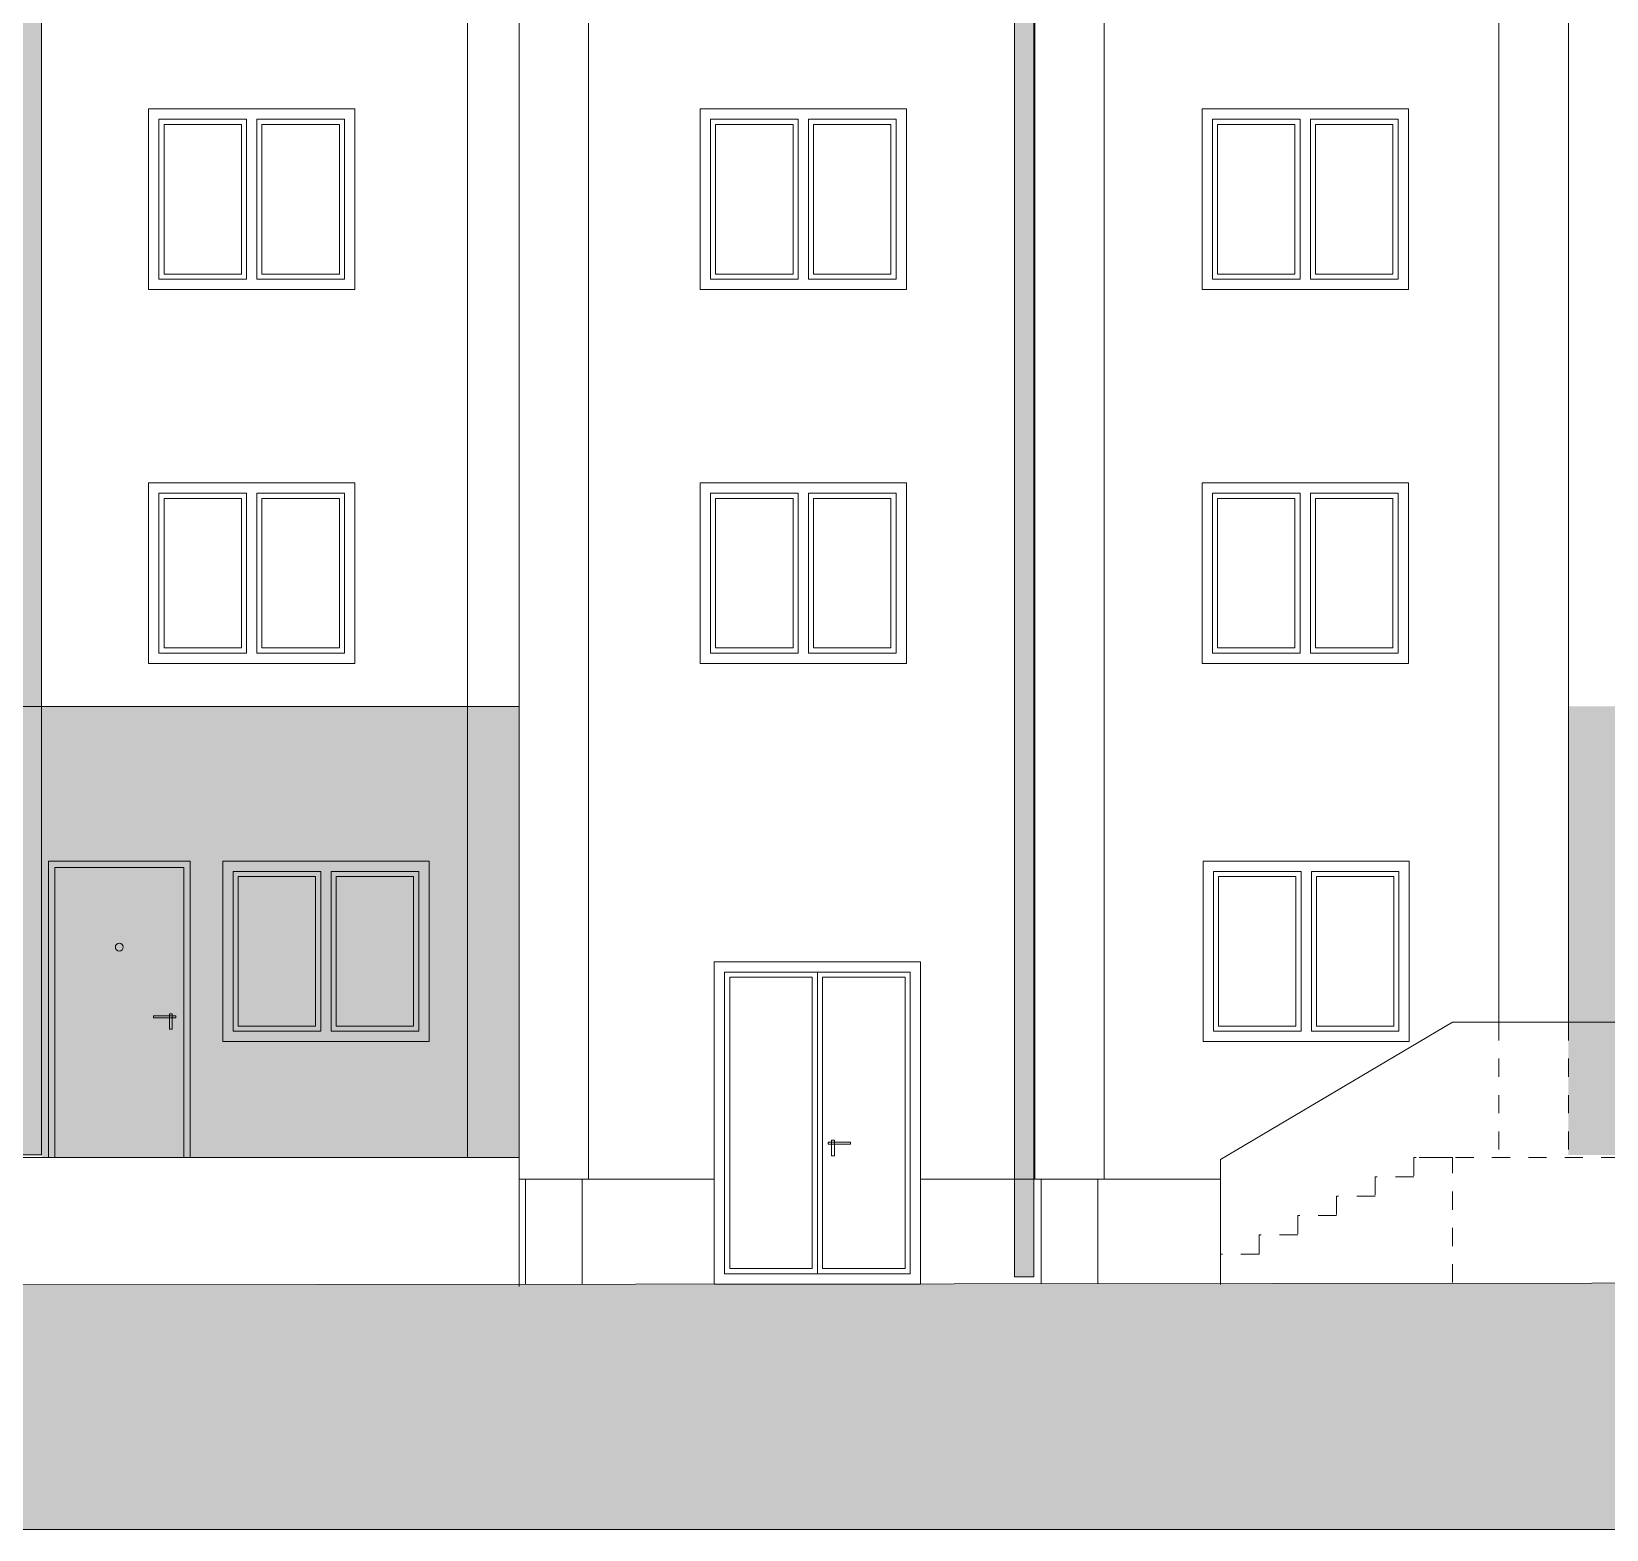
# Model space of a CAD drawing. Header units: millimetres. Extents: x 2791058 to 2855058, y -67651 to -18651.
# Drawn here: x 2814885 to 2827102, y -41888 to -30269 of the extents above; entities that cross this region are included whole.
import ezdxf

# ---------------------------------------------------------------- set-up
doc = ezdxf.new("R2010")
doc.units = ezdxf.units.MM
doc.header["$MEASUREMENT"] = 0
for name, pattern in [('Dashed', [282.222223, 141.111112, -141.111112]), ('Hidden Line', [195.611112, 141.111112, -54.5]), ('Long Dashed', [529.166651, 317.499995, -211.666656])]:
    doc.linetypes.add(name, pattern=pattern)
for name, color, linetype, lineweight in [('2D Drafting - General_Pen_No__1', 7, 'Continuous', 0), ('2D Drafting - General_Pen_No__60', 230, 'Continuous', 0), ('Exterior walls_Pen_No__1', 7, 'Continuous', 0), ('Exterior walls_Pen_No__11', 171, 'Continuous', 0), ('Exterior walls_Pen_No__60', 230, 'Continuous', 0), ('Lines_Pen_No__11', 171, 'Continuous', 0), ('Lines_Pen_No__20', 1, 'Continuous', 0), ('Shell - Roof_Pen_No__11', 171, 'Continuous', 0), ('Shell - Roof_Pen_No__21', 7, 'Continuous', 0)]:
    doc.layers.add(name, color=color, linetype=linetype, lineweight=lineweight)
for name, color, linetype, lineweight, true_color in [('2D Drafting - General_Pen_No__61', 7, 'Continuous', 0, 0x6a6a6a), ('Lines_Pen_No__4', 7, 'Continuous', 0, 0x029e21), ('Shell - Roof_Pen_No__4', 7, 'Continuous', 0, 0x029e21)]:
    doc.layers.add(name, color=color, linetype=linetype, lineweight=lineweight, true_color=true_color)
doc.layers.add('Exterior walls', color=7, linetype='Continuous')

# ---------------------------------------------------------------- blocks, each defined once
blk = doc.blocks.new('Wall_2', base_point=(2814888, -24770))
at = {"layer": 'Exterior walls', "linetype": 'Continuous', "lineweight": 0}
blk.add_hatch(color=255, dxfattribs=at).paths.add_polyline_path([(2814813, -24770), (2814813, -38982), (2814963, -38982), (2814963, -24770)])
at = {"layer": 'Exterior walls_Pen_No__1', "color": 7, "linetype": 'Continuous', "lineweight": 0, "flags": 128}
for points in [[(2814813, -24770), (2814813, -38982)], [(2814963, -24770), (2814813, -24770)], [(2814963, -38982), (2814963, -24770)], [(2814813, -38982), (2814963, -38982)]]:
    blk.add_lwpolyline(points, dxfattribs=at)
blk = doc.blocks.new('Wall_4', base_point=(2822586, -24770))
at = {"layer": 'Exterior walls', "linetype": 'Continuous', "lineweight": 0}
blk.add_hatch(color=255, dxfattribs=at).paths.add_polyline_path([(2822511, -24770), (2822511, -39927), (2822661, -39927), (2822661, -24770)])
at = {"layer": 'Exterior walls_Pen_No__1', "color": 7, "linetype": 'Continuous', "lineweight": 0, "flags": 128}
for points in [[(2822511, -24770), (2822511, -39927)], [(2822661, -24770), (2822511, -24770)], [(2822661, -39927), (2822661, -24770)], [(2822511, -39927), (2822661, -39927)]]:
    blk.add_lwpolyline(points, dxfattribs=at)

msp = doc.modelspace()

# ---------------------------------------------------------------- hatches: boundary and pattern name
at = {"layer": '2D Drafting - General_Pen_No__61', "linetype": 'Continuous', "lineweight": 0, "true_color": 0xa7a7a7, "transparency": 33554572}
for points in [[(2814964.09, -35502.9), (2814964.09, -38981.419), (2814964.09, -39002.9), (2818667.643, -39002.9), (2818667.643, -35502.9)], [(2826806.976, -35503.521), (2826806.976, -38982.041), (2830703.455, -39003.521), (2834407.008, -39003.521), (2834407.008, -35503.521)]]:
    msp.add_hatch(color=253, dxfattribs=at).paths.add_polyline_path(points)
at = {"layer": '2D Drafting - General_Pen_No__61', "linetype": 'Continuous', "lineweight": 0, "true_color": 0x6a6a6a}
msp.add_hatch(color=251, dxfattribs=at).paths.add_polyline_path([(2799784.889, -40004.54), (2834406.976, -39970.404), (2838933.747, -40003.363), (2838933.747, -41887.52), (2799784.889, -41887.52)])

# ---------------------------------------------------------------- linework, layer by layer
at = {"layer": '2D Drafting - General_Pen_No__1', "color": 7, "linetype": 'Continuous', "lineweight": 0, "flags": 128}
msp.add_lwpolyline([(2799784.889, -40004.54), (2834406.976, -39970.404), (2838933.747, -40003.363), (2838933.747, -41887.52), (2799784.889, -41887.52)], close=True, dxfattribs=at)
at = {"layer": '2D Drafting - General_Pen_No__60', "color": 230, "linetype": 'Continuous', "lineweight": 0}
msp.add_circle((2815565.823, -37370.802), 30.194, dxfattribs=at)
at = {"layer": 'Exterior walls_Pen_No__11', "color": 171, "linetype": 'Continuous', "lineweight": 0, "flags": 128}
for points in [[(2821064.598, -38884.032), (2821237.585, -38884.032), (2821237.585, -38899.758), (2821064.598, -38899.758)], [(2821090.808, -38868.306), (2821113.524, -38868.306), (2821113.524, -38988.872), (2821090.808, -38988.872)]]:
    msp.add_lwpolyline(points, close=True, dxfattribs=at)
at = {"layer": 'Exterior walls_Pen_No__60', "color": 230, "linetype": 'Continuous', "lineweight": 0}
for points in [[(2815015.823, -36703.363), (2815015.823, -39003.363)], [(2816115.823, -36703.363), (2815015.823, -36703.363)], [(2815065.823, -39003.363), (2815065.823, -36753.363)], [(2815065.823, -36753.363), (2816065.823, -36753.363)], [(2816065.823, -36753.363), (2816065.823, -39003.363)], [(2816115.823, -39003.363), (2816115.823, -36703.363)]]:
    msp.add_lwpolyline(points, dxfattribs=at)
at = {"layer": 'Exterior walls_Pen_No__60', "color": 230, "linetype": 'Continuous', "lineweight": 0, "flags": 128}
for points in [[(2816003.504, -37902.965), (2815830.517, -37902.965), (2815830.517, -37918.691), (2816003.504, -37918.691)], [(2815977.294, -37887.239), (2815954.579, -37887.239), (2815954.579, -38007.806), (2815977.294, -38007.806)]]:
    msp.add_lwpolyline(points, close=True, dxfattribs=at)
at = {"layer": 'Lines_Pen_No__11', "color": 171, "linetype": 'Continuous', "lineweight": 0}
for p, q in [((2820941.63, -39864.43), (2820941.63, -37604.43)), ((2820981.63, -39904.43), (2820981.63, -37564.43)), ((2821021.63, -39864.43), (2821021.63, -37604.43))]:
    msp.add_line(p, q, dxfattribs=at)
msp.add_lwpolyline([(2820261.63, -39904.43), (2821701.63, -39904.43), (2821701.63, -37564.43), (2820261.63, -37564.43)], close=True, dxfattribs=at)
for points in [[(2820941.63, -37604.43), (2820301.63, -37604.43), (2820301.63, -39864.43), (2820941.63, -39864.43)], [(2821021.63, -39864.43), (2821661.63, -39864.43), (2821661.63, -37604.43), (2821021.63, -37604.43)]]:
    msp.add_lwpolyline(points, dxfattribs=at)
at = {"layer": 'Lines_Pen_No__20', "color": 1, "linetype": 'Hidden Line', "lineweight": 0}
for p, q in [((2817393.022, -30870.404), (2815793.022, -30870.404)), ((2815793.022, -31010.404), (2815793.022, -30870.404)), ((2817393.022, -31010.404), (2817393.022, -30870.404)), ((2821672.185, -30870.404), (2820072.185, -30870.404)), ((2820072.185, -31010.404), (2820072.185, -30870.404)), ((2821672.185, -31010.404), (2821672.185, -30870.404)), ((2825565.745, -30870.404), (2823965.745, -30870.404)), ((2823965.745, -31010.404), (2823965.745, -30870.404)), ((2825565.745, -31010.404), (2825565.745, -30870.404)), ((2817393.022, -33770.404), (2815793.022, -33770.404)), ((2815793.022, -33910.404), (2815793.022, -33770.404)), ((2817393.022, -33910.404), (2817393.022, -33770.404)), ((2821672.185, -33770.404), (2820072.185, -33770.404)), ((2820072.185, -33910.404), (2820072.185, -33770.404)), ((2821672.185, -33910.404), (2821672.185, -33770.404)), ((2825565.745, -33770.404), (2823965.745, -33770.404)), ((2823965.745, -33910.404), (2823965.745, -33770.404)), ((2825565.745, -33910.404), (2825565.745, -33770.404)), ((2825572.816, -36703.363), (2823972.816, -36703.363)), ((2823972.816, -36843.363), (2823972.816, -36703.363)), ((2825572.816, -36843.363), (2825572.816, -36703.363))]:
    msp.add_line(p, q, dxfattribs=at)
at = {"layer": 'Lines_Pen_No__20', "color": 1, "linetype": 'Continuous', "lineweight": 0}
for p, q in [((2816513.022, -32150.404), (2816513.022, -30990.404)), ((2816553.022, -32190.404), (2816553.022, -30950.404)), ((2816633.022, -32190.404), (2816633.022, -30950.404)), ((2816673.022, -32150.404), (2816673.022, -30990.404)), ((2820792.185, -32150.404), (2820792.185, -30990.404)), ((2820832.185, -32190.404), (2820832.185, -30950.404)), ((2820912.185, -32190.404), (2820912.185, -30950.404)), ((2820952.185, -32150.404), (2820952.185, -30990.404)), ((2824685.745, -32150.404), (2824685.745, -30990.404)), ((2824725.745, -32190.404), (2824725.745, -30950.404)), ((2824805.745, -32190.404), (2824805.745, -30950.404)), ((2824845.745, -32150.404), (2824845.745, -30990.404)), ((2816513.022, -35050.404), (2816513.022, -33890.404)), ((2816553.022, -35090.404), (2816553.022, -33850.404)), ((2816633.022, -35090.404), (2816633.022, -33850.404)), ((2816673.022, -35050.404), (2816673.022, -33890.404)), ((2820792.185, -35050.404), (2820792.185, -33890.404)), ((2820832.185, -35090.404), (2820832.185, -33850.404)), ((2820912.185, -35090.404), (2820912.185, -33850.404)), ((2820952.185, -35050.404), (2820952.185, -33890.404)), ((2824685.745, -35050.404), (2824685.745, -33890.404)), ((2824725.745, -35090.404), (2824725.745, -33850.404)), ((2824805.745, -35090.404), (2824805.745, -33850.404)), ((2824845.745, -35050.404), (2824845.745, -33890.404)), ((2824692.816, -37983.363), (2824692.816, -36823.363)), ((2824732.816, -38023.363), (2824732.816, -36783.363)), ((2824812.816, -38023.363), (2824812.816, -36783.363)), ((2824852.816, -37983.363), (2824852.816, -36823.363))]:
    msp.add_line(p, q, dxfattribs=at)
for points in [[(2815793.022, -32270.404), (2817393.022, -32270.404), (2817393.022, -30870.404), (2815793.022, -30870.404)], [(2820072.185, -32270.404), (2821672.185, -32270.404), (2821672.185, -30870.404), (2820072.185, -30870.404)], [(2823965.745, -32270.404), (2825565.745, -32270.404), (2825565.745, -30870.404), (2823965.745, -30870.404)], [(2815793.022, -35170.404), (2817393.022, -35170.404), (2817393.022, -33770.404), (2815793.022, -33770.404)], [(2820072.185, -35170.404), (2821672.185, -35170.404), (2821672.185, -33770.404), (2820072.185, -33770.404)], [(2823965.745, -35170.404), (2825565.745, -35170.404), (2825565.745, -33770.404), (2823965.745, -33770.404)], [(2823972.816, -38103.363), (2825572.816, -38103.363), (2825572.816, -36703.363), (2823972.816, -36703.363)]]:
    msp.add_lwpolyline(points, close=True, dxfattribs=at)
for points in [[(2816553.022, -30950.404), (2815873.022, -30950.404), (2815873.022, -32190.404), (2816553.022, -32190.404)], [(2816513.022, -30990.404), (2815913.022, -30990.404), (2815913.022, -32150.404), (2816513.022, -32150.404)], [(2816633.022, -32190.404), (2817313.022, -32190.404), (2817313.022, -30950.404), (2816633.022, -30950.404)], [(2816673.022, -32150.404), (2817273.022, -32150.404), (2817273.022, -30990.404), (2816673.022, -30990.404)], [(2820832.185, -30950.404), (2820152.185, -30950.404), (2820152.185, -32190.404), (2820832.185, -32190.404)], [(2820792.185, -30990.404), (2820192.185, -30990.404), (2820192.185, -32150.404), (2820792.185, -32150.404)], [(2820912.185, -32190.404), (2821592.185, -32190.404), (2821592.185, -30950.404), (2820912.185, -30950.404)], [(2820952.185, -32150.404), (2821552.185, -32150.404), (2821552.185, -30990.404), (2820952.185, -30990.404)], [(2824725.745, -30950.404), (2824045.745, -30950.404), (2824045.745, -32190.404), (2824725.745, -32190.404)], [(2824685.745, -30990.404), (2824085.745, -30990.404), (2824085.745, -32150.404), (2824685.745, -32150.404)], [(2824805.745, -32190.404), (2825485.745, -32190.404), (2825485.745, -30950.404), (2824805.745, -30950.404)], [(2824845.745, -32150.404), (2825445.745, -32150.404), (2825445.745, -30990.404), (2824845.745, -30990.404)], [(2816553.022, -33850.404), (2815873.022, -33850.404), (2815873.022, -35090.404), (2816553.022, -35090.404)], [(2816513.022, -33890.404), (2815913.022, -33890.404), (2815913.022, -35050.404), (2816513.022, -35050.404)], [(2816633.022, -35090.404), (2817313.022, -35090.404), (2817313.022, -33850.404), (2816633.022, -33850.404)], [(2816673.022, -35050.404), (2817273.022, -35050.404), (2817273.022, -33890.404), (2816673.022, -33890.404)], [(2820832.185, -33850.404), (2820152.185, -33850.404), (2820152.185, -35090.404), (2820832.185, -35090.404)], [(2820792.185, -33890.404), (2820192.185, -33890.404), (2820192.185, -35050.404), (2820792.185, -35050.404)], [(2820912.185, -35090.404), (2821592.185, -35090.404), (2821592.185, -33850.404), (2820912.185, -33850.404)], [(2820952.185, -35050.404), (2821552.185, -35050.404), (2821552.185, -33890.404), (2820952.185, -33890.404)], [(2824725.745, -33850.404), (2824045.745, -33850.404), (2824045.745, -35090.404), (2824725.745, -35090.404)], [(2824685.745, -33890.404), (2824085.745, -33890.404), (2824085.745, -35050.404), (2824685.745, -35050.404)], [(2824805.745, -35090.404), (2825485.745, -35090.404), (2825485.745, -33850.404), (2824805.745, -33850.404)], [(2824845.745, -35050.404), (2825445.745, -35050.404), (2825445.745, -33890.404), (2824845.745, -33890.404)], [(2824732.816, -36783.363), (2824052.816, -36783.363), (2824052.816, -38023.363), (2824732.816, -38023.363)], [(2824692.816, -36823.363), (2824092.816, -36823.363), (2824092.816, -37983.363), (2824692.816, -37983.363)], [(2824812.816, -38023.363), (2825492.816, -38023.363), (2825492.816, -36783.363), (2824812.816, -36783.363)], [(2824852.816, -37983.363), (2825452.816, -37983.363), (2825452.816, -36823.363), (2824852.816, -36823.363)]]:
    msp.add_lwpolyline(points, dxfattribs=at)
at = {"layer": 'Lines_Pen_No__4', "color": 104, "linetype": 'Hidden Line', "lineweight": 0, "true_color": 0x029e21}
for p, q in [((2817968.865, -36703.363), (2816368.865, -36703.363)), ((2816368.865, -36843.363), (2816368.865, -36703.363)), ((2817968.865, -36843.363), (2817968.865, -36703.363))]:
    msp.add_line(p, q, dxfattribs=at)
at = {"layer": 'Lines_Pen_No__4', "color": 104, "linetype": 'Continuous', "lineweight": 0, "true_color": 0x029e21}
for p, q in [((2817088.865, -37983.363), (2817088.865, -36823.363)), ((2817128.865, -38023.363), (2817128.865, -36783.363)), ((2817208.865, -38023.363), (2817208.865, -36783.363)), ((2817248.865, -37983.363), (2817248.865, -36823.363))]:
    msp.add_line(p, q, dxfattribs=at)
msp.add_lwpolyline([(2816368.865, -38103.363), (2817968.865, -38103.363), (2817968.865, -36703.363), (2816368.865, -36703.363)], close=True, dxfattribs=at)
for points in [[(2817128.865, -36783.363), (2816448.865, -36783.363), (2816448.865, -38023.363), (2817128.865, -38023.363)], [(2817088.865, -36823.363), (2816488.865, -36823.363), (2816488.865, -37983.363), (2817088.865, -37983.363)], [(2817208.865, -38023.363), (2817888.865, -38023.363), (2817888.865, -36783.363), (2817208.865, -36783.363)], [(2817248.865, -37983.363), (2817848.865, -37983.363), (2817848.865, -36823.363), (2817248.865, -36823.363)]]:
    msp.add_lwpolyline(points, dxfattribs=at)
at = {"layer": 'Shell - Roof_Pen_No__11', "color": 171, "linetype": 'Continuous', "lineweight": 0}
for p, q in [((2821781.63, -37484.43), (2820181.63, -37484.43)), ((2820181.63, -37484.43), (2820181.63, -39984.43)), ((2821781.63, -39984.43), (2821781.63, -37484.43)), ((2820181.63, -39984.43), (2821781.63, -39984.43))]:
    msp.add_line(p, q, dxfattribs=at)
at = {"layer": 'Shell - Roof_Pen_No__21', "color": 7, "linetype": 'Continuous', "lineweight": 0}
for p, q in [((2818266.976, -24770.404), (2818266.976, -39003.363)), ((2818666.976, -24770.404), (2818666.976, -40003.363)), ((2818666.976, -24770.404), (2818666.976, -40003.363)), ((2819206.976, -24770.404), (2819206.976, -39170.404)), ((2822666.976, -24770.404), (2822666.976, -39170.404)), ((2823206.976, -24770.404), (2823206.976, -39170.404)), ((2826266.976, -24770.404), (2826266.976, -37953.363)), ((2826806.976, -24770.404), (2826806.976, -37953.363)), ((2817393.022, -30870.404), (2815793.022, -30870.404)), ((2815793.022, -30870.404), (2815793.022, -32270.404)), ((2817393.022, -32270.404), (2817393.022, -30870.404)), ((2821672.185, -30870.404), (2820072.185, -30870.404)), ((2820072.185, -30870.404), (2820072.185, -32270.404)), ((2821672.185, -32270.404), (2821672.185, -30870.404)), ((2825565.745, -30870.404), (2823965.745, -30870.404)), ((2823965.745, -30870.404), (2823965.745, -32270.404)), ((2825565.745, -32270.404), (2825565.745, -30870.404)), ((2815793.022, -32270.404), (2817393.022, -32270.404)), ((2820072.185, -32270.404), (2821672.185, -32270.404)), ((2823965.745, -32270.404), (2825565.745, -32270.404)), ((2817393.022, -33770.404), (2815793.022, -33770.404)), ((2815793.022, -33770.404), (2815793.022, -35170.404)), ((2817393.022, -35170.404), (2817393.022, -33770.404)), ((2821672.185, -33770.404), (2820072.185, -33770.404)), ((2820072.185, -33770.404), (2820072.185, -35170.404)), ((2821672.185, -35170.404), (2821672.185, -33770.404)), ((2825565.745, -33770.404), (2823965.745, -33770.404)), ((2823965.745, -33770.404), (2823965.745, -35170.404)), ((2825565.745, -35170.404), (2825565.745, -33770.404)), ((2815793.022, -35170.404), (2817393.022, -35170.404)), ((2820072.185, -35170.404), (2821672.185, -35170.404)), ((2823965.745, -35170.404), (2825565.745, -35170.404)), ((2803066.976, -35503.363), (2818666.976, -35503.363)), ((2825572.816, -36703.363), (2823972.816, -36703.363)), ((2823972.816, -36703.363), (2823972.816, -38103.363)), ((2825572.816, -38103.363), (2825572.816, -36703.363)), ((2824106.976, -39017.028), (2825906.976, -37953.363)), ((2825906.976, -37953.363), (2834441.014, -37953.363)), ((2823972.816, -38103.363), (2825572.816, -38103.363)), ((2803066.976, -39003.363), (2818666.976, -39003.363)), ((2824106.976, -39017.028), (2824106.976, -39753.363)), ((2818666.976, -39170.404), (2820181.63, -39170.404)), ((2818716.976, -39170.404), (2818717.776, -39981.979)), ((2819156.976, -39170.404), (2819156.176, -39981.979)), ((2821781.63, -39170.404), (2824106.976, -39170.404)), ((2822716.976, -39170.404), (2822717.776, -39981.979)), ((2823156.976, -39170.404), (2823156.176, -39981.979)), ((2824106.976, -39753.363), (2824106.976, -39986.33))]:
    msp.add_line(p, q, dxfattribs=at)
at = {"layer": 'Shell - Roof_Pen_No__21', "color": 7, "linetype": 'Dashed', "lineweight": 0}
for p, q in [((2826266.976, -37953.363), (2826266.976, -39003.363)), ((2826806.976, -37953.363), (2826806.976, -39003.363)), ((2825906.976, -39003.363), (2825606.976, -39003.363)), ((2825606.976, -39003.363), (2825606.976, -39153.363)), ((2825649.656, -39003.363), (2834406.976, -39003.363)), ((2825906.976, -39971.831), (2825906.976, -39003.363)), ((2825606.976, -39153.363), (2825306.976, -39153.363)), ((2825306.976, -39153.363), (2825306.976, -39303.363)), ((2825306.976, -39303.363), (2825006.976, -39303.363)), ((2825006.976, -39303.363), (2825006.976, -39453.363)), ((2825006.976, -39453.363), (2824706.976, -39453.363)), ((2824706.976, -39453.363), (2824706.976, -39603.363)), ((2824706.976, -39603.363), (2824406.976, -39603.363)), ((2824406.976, -39753.363), (2824106.976, -39753.363))]:
    msp.add_line(p, q, dxfattribs=at)
at = {"layer": 'Shell - Roof_Pen_No__21', "color": 7, "linetype": 'Long Dashed', "lineweight": 0}
msp.add_line((2824406.976, -39603.363), (2824406.976, -39753.363), dxfattribs=at)
at = {"layer": 'Shell - Roof_Pen_No__4', "color": 104, "linetype": 'Continuous', "lineweight": 0, "true_color": 0x029e21}
for p, q in [((2817968.865, -36703.363), (2816368.865, -36703.363)), ((2816368.865, -36703.363), (2816368.865, -38103.363)), ((2817968.865, -38103.363), (2817968.865, -36703.363))]:
    msp.add_line(p, q, dxfattribs=at)

# ---------------------------------------------------------------- block references
at = {"layer": 'Exterior walls', "color": 7, "lineweight": 0}
for name, p in [('Wall_2', (2814888.423, -24770.404)), ('Wall_4', (2822585.948, -24770.404))]:
    msp.add_blockref(name, p, dxfattribs=at)

doc.saveas('drawing.dxf')
